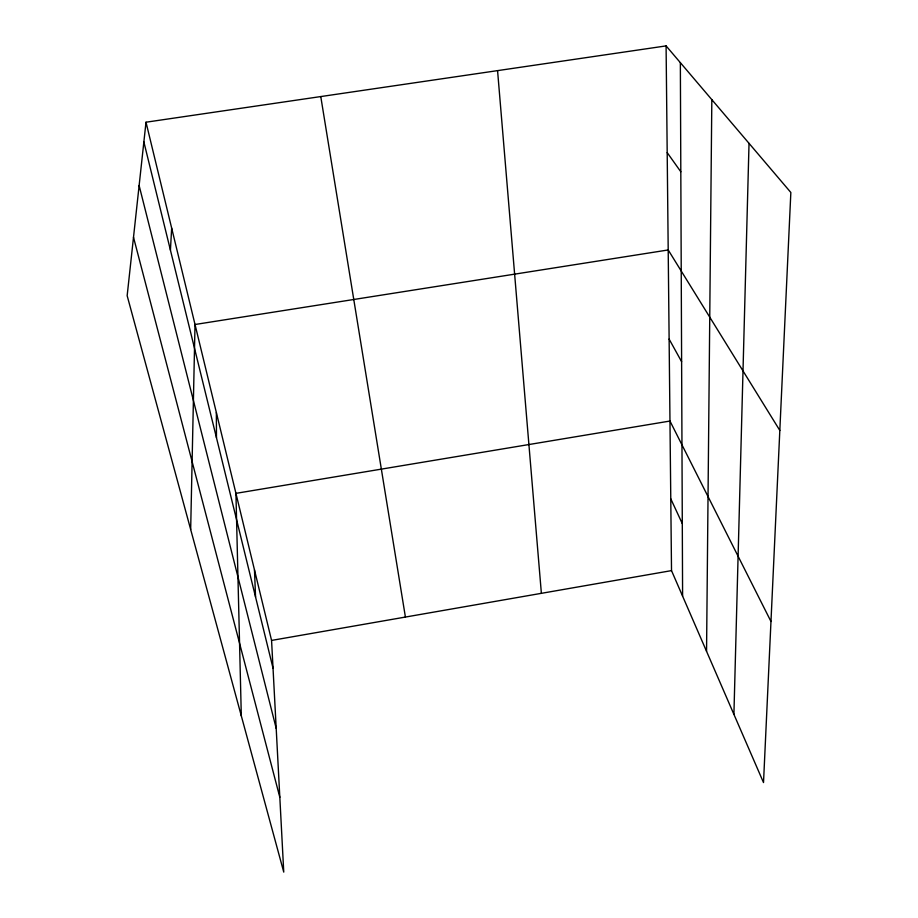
<?xml version="1.0" encoding="UTF-8"?>
<svg xmlns="http://www.w3.org/2000/svg" width="918" height="918" viewBox="0 0 918 918"><rect width="100%" height="100%" fill="white"/><g stroke="black" fill="none" stroke-linecap="round" stroke-linejoin="round"><path stroke-width="1.38" d="M706.55 651.321L711.829 99.649M190.669 529.491L195.018 324.502L668.201 249.96L779.83 430.462M733.907 714.342L749.031 143.357M170.427 250.121L171.666 228.123M146.008 122.209L127.154 295.699L283.754 872.1L271.567 640.42L146.008 122.209L666.089 45.9L790.846 192.482L763.512 782.561L671.517 570.617L666.089 45.9M271.567 640.42L671.517 570.617M667.191 152.618L680.812 171.769M669.119 339.098L681.615 361.692M770.982 621.509L669.968 421.041L235.937 493.356L241.308 715.868M670.771 498.818L682.292 523.604M133.5 237.257L279.818 797.306M139.123 185.516L276.203 728.399M143.862 141.9L273.036 668.235M320.772 96.574L405.412 617.068M497.567 70.629L541.379 593.338M254.481 569.894L255.56 597.056M680.353 62.654L682.602 596.161M216.361 412.561L216.476 437.771"/></g></svg>
